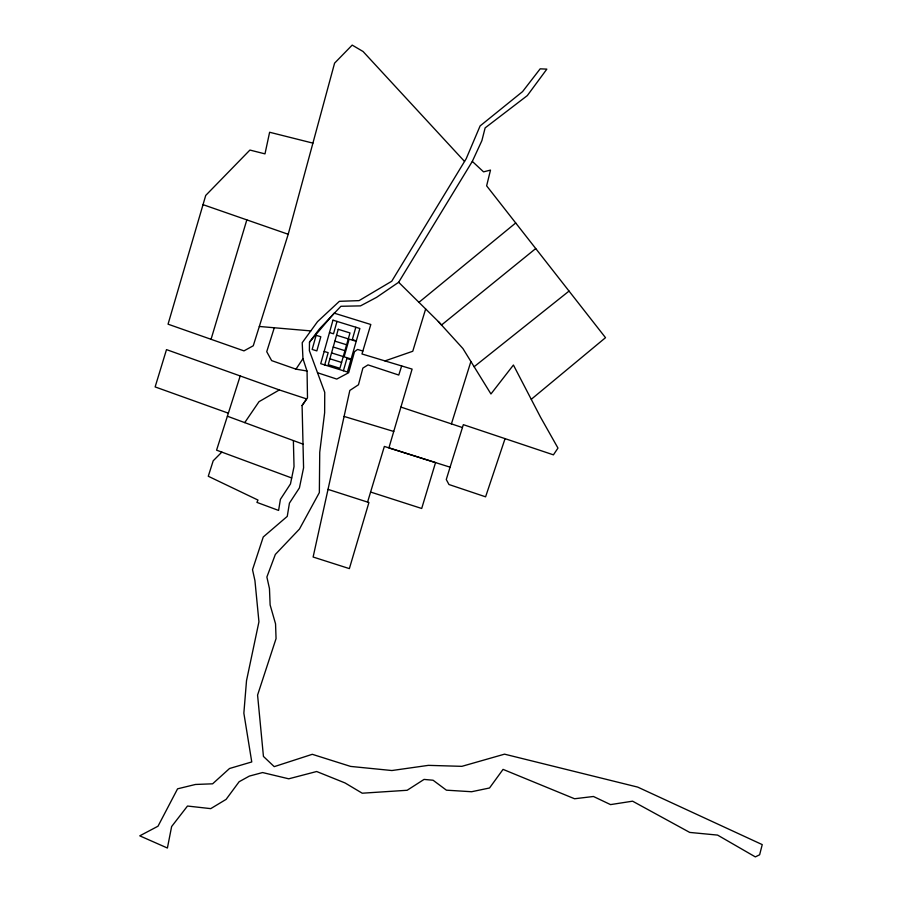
<?xml version="1.0" encoding="UTF-8"?>
<svg xmlns="http://www.w3.org/2000/svg" width="902" height="902" viewBox="0 0 902 902"><rect width="100%" height="100%" fill="white"/><g stroke="black" fill="none" stroke-linecap="round" stroke-linejoin="round"><path stroke-width="1.35" d="M309.487 342.129L309.375 350.675L324.743 392.336L324.641 412.71L319.736 452.252L319.353 492.582L299.475 529.046L275.335 554.448L266.879 577.021L269.461 588.578L270.126 604.949L275.55 623.857L276.057 638.605L257.577 695.092L263.44 756.428L274.219 766.644L312.284 754.309L350.619 766.418L391.896 770.533L428.371 765.358L461.88 766.339L504.534 754.162L637.714 787.108L762.235 844.61L759.631 854.78L755.346 856.9L717.586 835.094L689.726 832.422L632.584 801.179L610.553 804.607L593.448 796.489L574.551 798.755L503.057 769.383L489.527 787.987L471.622 791.731L446.411 790.175L433.073 780.23L424.053 779.418L407.152 790.276L362.232 793.208L345.06 782.959L316.658 771.514L288.753 778.809L262.583 772.552L249.347 776.092L239.12 781.741L226.109 799.375L210.73 808.632L187.492 806.038L171.628 826.536L167.4 848.027L139.765 835.838L158.008 826.209L177.57 788.822L195.452 784.469L212.613 783.815L229.525 768.504L251.759 761.942L243.856 713.166L246.517 680.672L258.942 621.794L254.939 580.629L252.515 569.692L263.249 536.983L287.253 516.384L289.441 503.113L299.419 487.892L303.579 467.8L302.091 405.539L307.492 397.726L307.063 371.274L302.959 358.669L302.215 342.715L317.527 321.653L339.366 301.324L359.064 300.625L391.739 281.244L466.187 158.729L480.112 125.919L522.574 91.609L540.163 68.834L546.849 69.127L527.32 95.589L485.129 127.892L481.882 140.667L472.31 161.39L398.65 282.27L376.574 297.356L360.507 305.879L340.911 306.285L319.398 328.982L309.487 342.129L334.168 313.141L370.812 324.495L361.973 353.979L412.101 369.098L388.909 447.877L435.542 462.591L421.696 508.48L370.598 492.041L384.353 446.434L450.087 467.18L446.276 479.526L448.97 484.521L485.592 496.822L505.064 438.643M464.541 161.435L363.066 51.504L352.186 45.1L334.586 63.151L288.212 234.272L253.27 345.77L243.968 350.878L168.054 324.179L205.724 195.43L249.91 150.059L264.985 153.87L269.619 132.256L312.915 143.125M324.709 364.927L328.17 352.671L324.168 351.43M336.998 321.405L333.503 333.796L329.478 332.545M343.414 370.756L346.909 358.5L350.923 359.751M355.828 327.246L352.299 339.626L356.324 340.877M211.057 339.299L246.832 219.885M367.576 502.098L370.598 492.041M425.654 308.98L412.766 351.261L384.951 360.913M450.087 467.18L463.335 424.662L553.422 454.845L557.977 448.091L540.523 417.175L513.418 365.028L490.947 393.971L462.906 348.533L438.338 321.518L398.65 282.27M451.417 423.884L470.9 361.488M274.287 327.764L266.733 351.69L271.637 360.608L295.969 369.155L306.973 370.993M401.661 365.953L398.763 375.052L368.027 364.893L362.886 368.084L358.466 384.771L349.818 390.453L313.118 557.03L349.367 568.61L368.918 502.527L328.024 489.38M240.203 375.954L216.581 450.166L291.684 477.97M295.969 369.155L302.959 358.669M244.735 422.621L258.998 401.694L279.338 389.935L306.657 398.932L302.091 405.539M221.836 452.105L213.199 460.798L208.272 476.256L257.995 500.069L256.923 502.391L278.594 510.431L280.409 499.336L290.467 483.946L294.029 466.593L293.375 440.571M531.301 399.282L605.513 337.675L486.629 185.835L490.508 170.083L483.562 171.865L472.31 161.39M418.945 302.339L515.707 222.974M535.743 248.557L441.518 325.013L438.338 321.518M474.136 366.731L569.038 291.087M259.325 326.468L310.795 330.91M362.852 351.047L357.553 349.446L354.497 351.735L348.668 372.729L336.762 379.065L317.515 372.752M344.09 416.431L393.746 431.46M336.559 335.228L348.307 338.87M356.2 341.317L349.142 339.129L344.102 356.82L351.137 359.007M334.89 341.136L346.616 344.778M333.221 347.033L344.936 350.675M331.553 352.919L343.267 356.561M329.895 358.793L341.587 362.435M400.916 407.084L462.365 427.525M202.995 204.641L288.212 234.272M279.338 389.935L166.498 349.615L155.133 386.924L228.353 413.184M227.394 416.217L303.016 444.134M316.128 335.307L312.171 349.446L316.85 350.901L320.819 336.762L316.128 335.307M332.973 320.165L320.717 363.686L347.417 372.007L359.864 328.497L332.973 320.165M338.227 329.298L328.227 364.667L339.919 368.298L349.987 332.951L338.227 329.298"/></g></svg>
